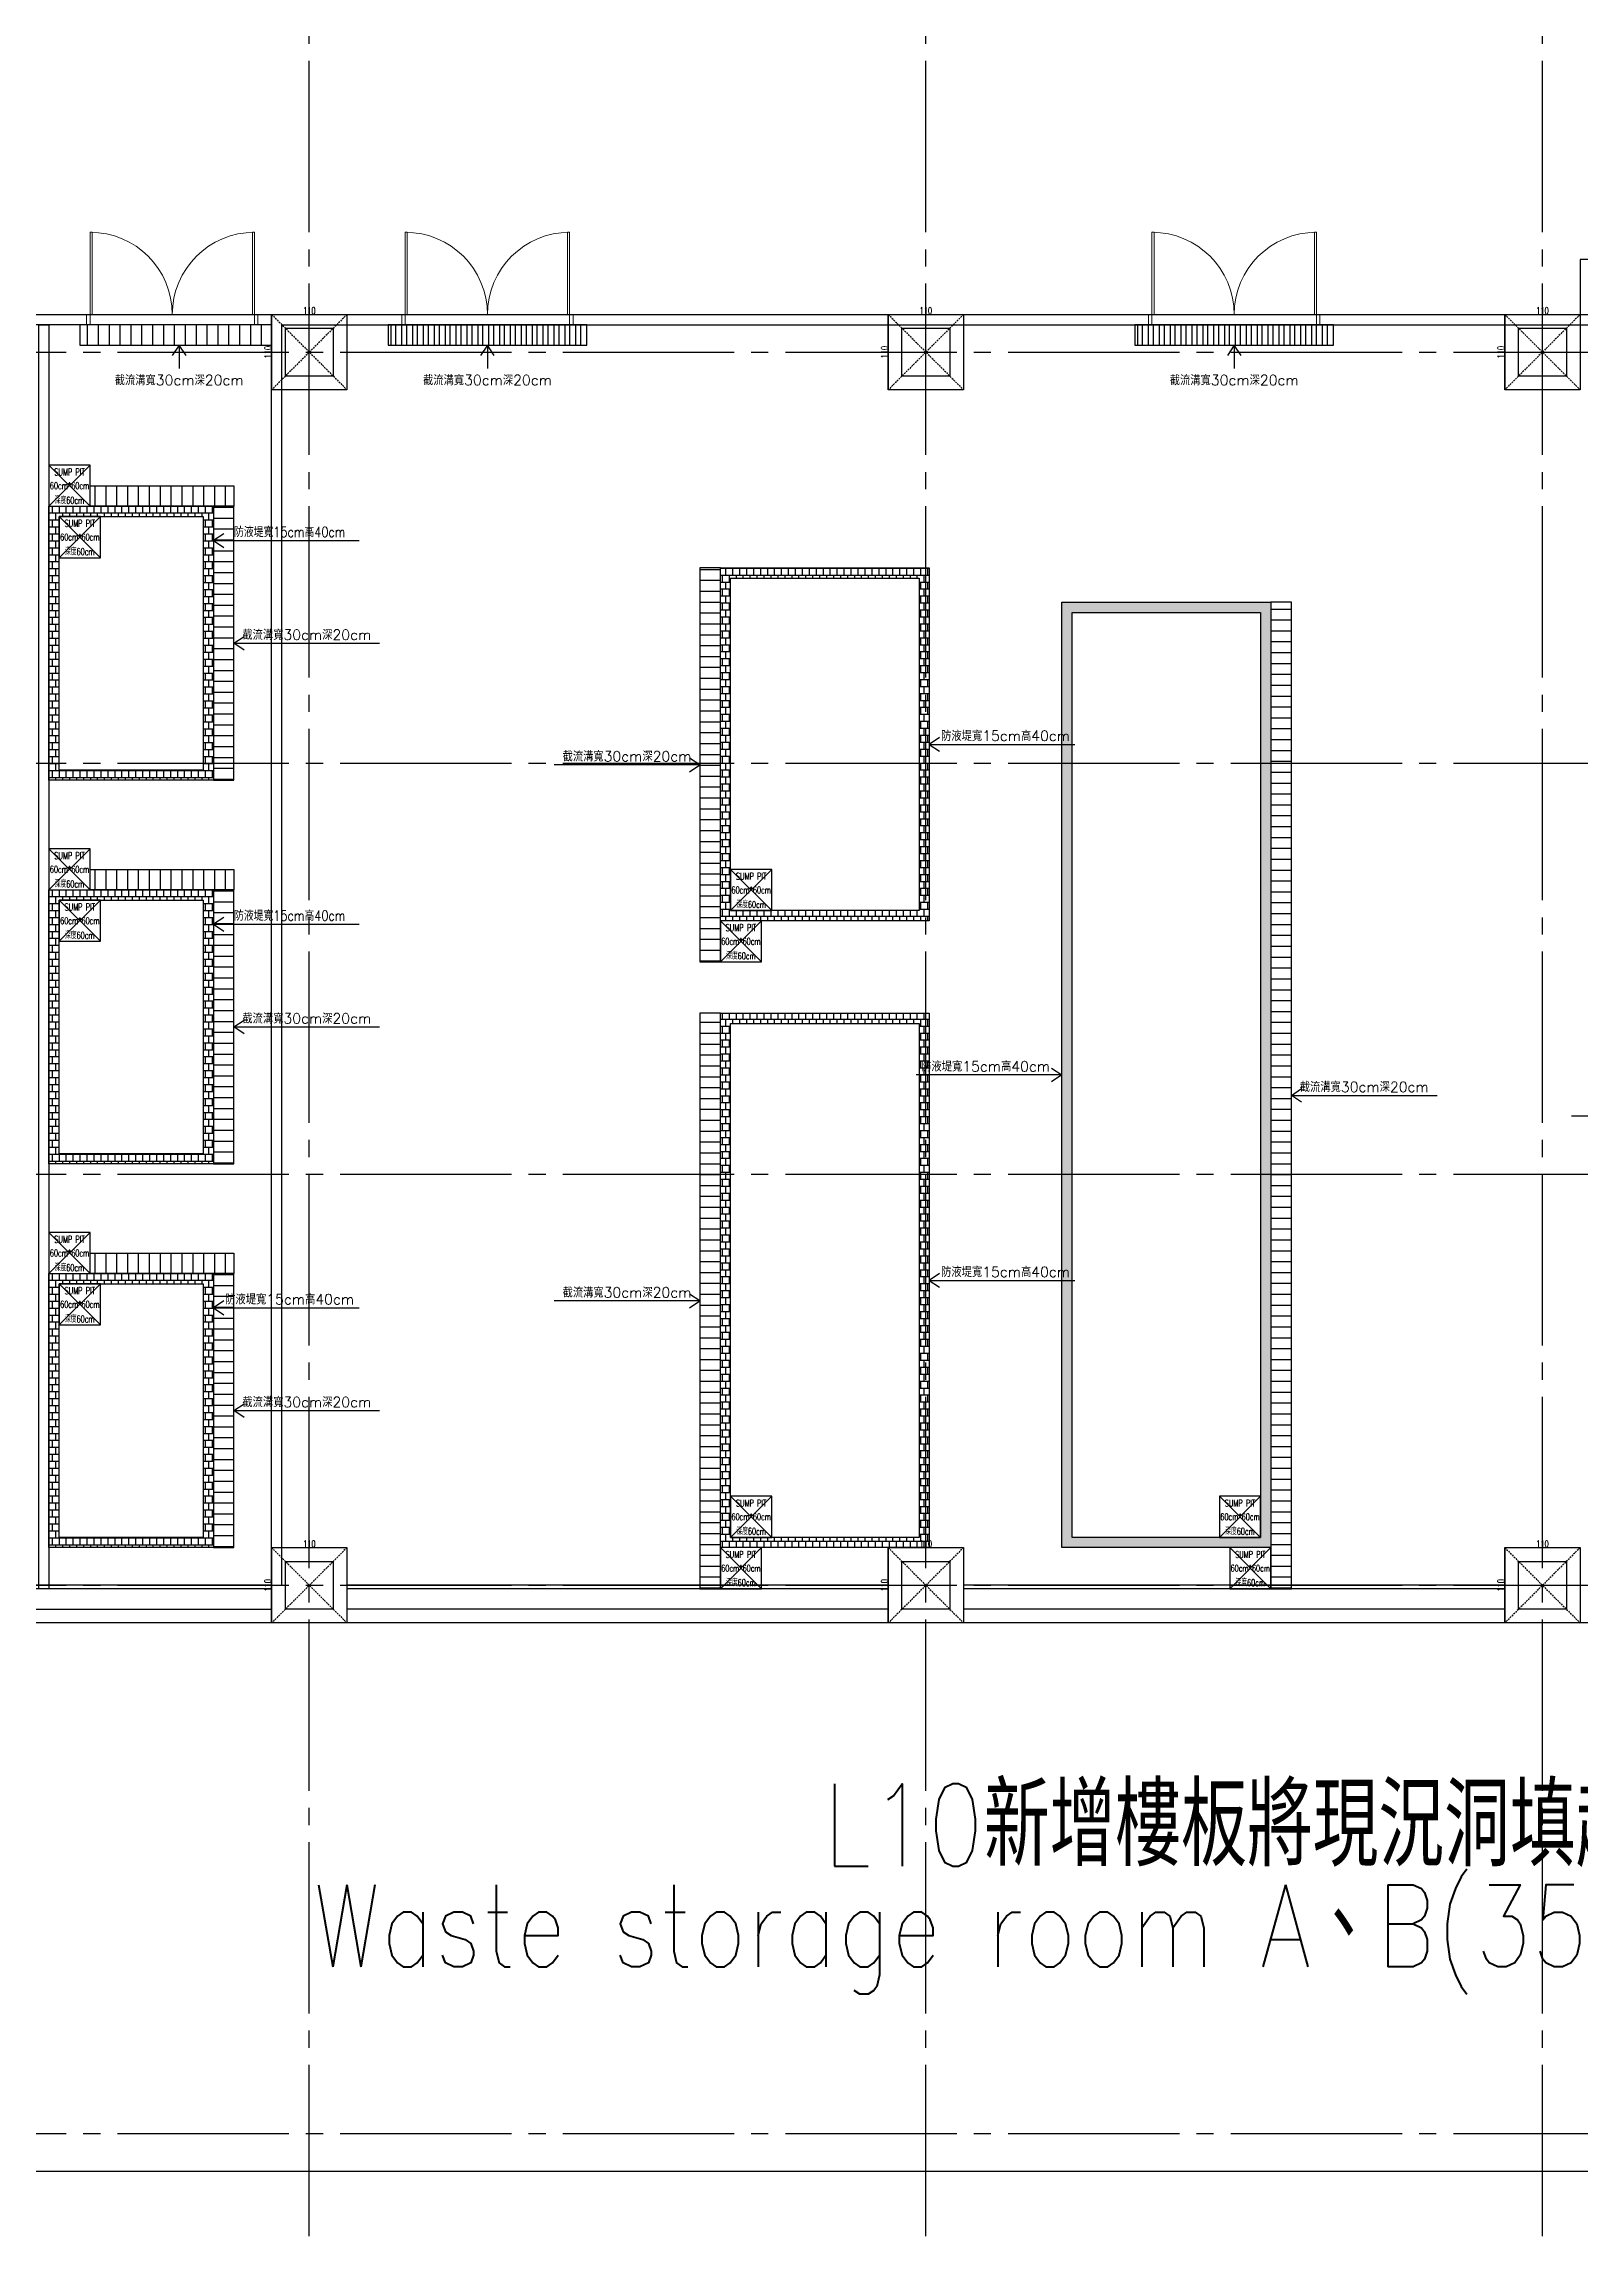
# Model space of a CAD drawing. Header units: millimetres. Extents: x -25195 to 195597, y 6477 to 112111.
# Drawn here: x 9572 to 11815, y 10600 to 13800 of the extents above; entities that cross this region are included whole.
import ezdxf
from ezdxf.enums import TextEntityAlignment as Align

# ---------------------------------------------------------------- set-up
doc = ezdxf.new("R2010")
doc.units = ezdxf.units.MM
doc.header["$LTSCALE"] = 100
doc.linetypes.add('X-N-FAB-L10$0$COL-CEN-LIN', pattern=[3.25, 2.5, -0.25, 0.25, -0.25])
doc.linetypes.add('X-N-FAB-L10$0$HIDDEN', pattern=[0.375, 0.25, -0.125])
for name, color, linetype in [('0-XREF', 7, 'Continuous'), ('X-N-FAB-L10$0$00-Dike', 8, 'Continuous'), ('X-N-FAB-L10$0$00-PANEL', 8, 'Continuous'), ('X-N-FAB-L10$0$00-SUMP PIT', 8, 'Continuous'), ('X-N-FAB-L10$0$00-截流溝', 8, 'Continuous'), ('X-N-FAB-L10$0$00-門', 8, 'Continuous'), ('X-N-FAB-L10$0$08', 8, 'Continuous'), ('X-N-FAB-L10$0$200K新增範圍', 8, 'Continuous'), ('X-N-FAB-L10$0$4', 8, 'Continuous'), ('X-N-FAB-L10$0$A-WALL-IN', 8, 'Continuous'), ('X-N-FAB-L10$0$BEAM', 8, 'Continuous'), ('X-N-FAB-L10$0$BLOCK', 8, 'Continuous'), ('X-N-FAB-L10$0$CCL', 8, 'X-N-FAB-L10$0$COL-CEN-LIN'), ('X-N-FAB-L10$0$COL', 8, 'Continuous'), ('X-N-FAB-L10$0$COL-S', 8, 'Continuous'), ('X-N-FAB-L10$0$DOOR', 8, 'Continuous'), ('X-N-FAB-L10$0$DRAIN', 8, 'Continuous'), ('X-N-FAB-L10$0$TXT', 8, 'Continuous'), ('X-N-FAB-L10$0$TXT-C', 8, 'Continuous'), ('X-N-FAB-L10$0$TXT-CODE', 8, 'Continuous'), ('X-N-FAB-L10$0$WALL-P', 8, 'Continuous'), ('X-N-FAB-L10$0$WALL-RC', 8, 'Continuous')]:
    doc.layers.add(name, color=color, linetype=linetype)
doc.styles.add('X-N-FAB-L10$0$CHINA', font='simplex.shx', dxfattribs={"width": 0.75, "bigfont": 'chineset.shx'})
doc.styles.add('X-N-FAB-L10$0$DIM', font='simplex.shx', dxfattribs={"width": 0.67, "bigfont": 'chineset.shx'})
doc.styles.add('X-N-FAB-L10$0$STANDARD', font='SIMPLEX', dxfattribs={"bigfont": 'BIGFONT'})
doc.dimstyles.new('X-N-FAB-L10$0$JJP_005_defpoint', dxfattribs={"dimtxt": 20, "dimasz": 0.5, "dimexe": 0.5, "dimexo": 0.5, "dimgap": 0.5, "dimtad": 1, "dimdsep": 46, "dimtxsty": 'X-N-FAB-L10$0$DIM', "dimblk": 'X-N-FAB-L10$0$_None', "dimcen": 10, "dimclrd": 256, "dimclre": 256, "dimclrt": 256, "dimadec": 0, "dimazin": 0, "dimtfac": 1, "dimtix": 1, "dimtmove": 2, "dimatfit": 3, "dimldrblk": 'X-N-FAB-L10$0$_None', "dimfxl": 0.5, "dimtolj": 1, "dimtzin": 0, "dimarcsym": 0})

# ---------------------------------------------------------------- blocks, each defined once
blk = doc.blocks.new('*D89')
at = {"layer": 'DefPoints', "lineweight": -2, "transparency": 16777216}
blk.add_line((0, 0), (110, 0), dxfattribs=at)
at = {"layer": 'DefPoints', "color": 0, "transparency": 16777216}
for p in [(0, 0), (110, 0), (110, 0)]:
    blk.add_point(p, dxfattribs=at)
at = {"layer": 'DefPoints', "transparency": 16777216, "insert": (55, 5.5), "char_height": 10, "attachment_point": 5, "style": 'X-N-FAB-L10$0$DIM'}
blk.add_mtext('\\A1;110', dxfattribs=at)
blk = doc.blocks.new('X-N-FAB-L10$0$_None')
blk = doc.blocks.new('*D90')
at = {"layer": 'DefPoints', "lineweight": -2, "transparency": 16777216}
blk.add_line((0, 0), (0, -110), dxfattribs=at)
at = {"layer": 'DefPoints', "color": 0, "transparency": 16777216}
for p in [(0, 0), (0, -110), (0, -110)]:
    blk.add_point(p, dxfattribs=at)
at = {"layer": 'DefPoints', "transparency": 16777216, "insert": (-5.5, -55), "char_height": 10, "attachment_point": 5, "rotation": 90, "style": 'X-N-FAB-L10$0$DIM'}
blk.add_mtext('\\A1;110', dxfattribs=at)
blk = doc.blocks.new('X-N-FAB-L10$0$A$C5b9bb6f0')
at = {"layer": 'X-N-FAB-L10$0$WALL-P'}
for p, q in [((12574.1, 2714), (11784.1, 2714)), ((12574.1, 2709), (11784.1, 2709)), ((13474.1, 2714), (12684.1, 2714)), ((13474.1, 2709), (12684.1, 2709)), ((14374.1, 2714), (13584.1, 2714)), ((14374.1, 2709), (13584.1, 2709))]:
    blk.add_line(p, q, dxfattribs=at)
at = {"layer": 'X-N-FAB-L10$0$WALL-RC'}
for p, q in [((16284.1, 2659), (11449.1, 2659)), ((11784.1, 2679), (12574.1, 2679)), ((13474.1, 2679), (12684.1, 2679)), ((14374.1, 2679), (13584.1, 2679))]:
    blk.add_line(p, q, dxfattribs=at)
blk = doc.blocks.new('X-N-FAB-L10$0$A$Cf42b12f3')
at = {"layer": 'X-N-FAB-L10$0$DOOR', "lineweight": 0}
for p, q in [((0, 120), (0, 135)), ((0, 135), (5, 135)), ((5, 135), (5, 120)), ((250, 135), (245, 135)), ((245, 135), (245, 120)), ((250, 120), (250, 135)), ((5, 120), (0, 120)), ((5, 0), (5, 120)), ((5, 120), (8, 120)), ((8, 120), (8, 0)), ((242, 120), (242, 0)), ((245, 120), (242, 120)), ((245, 0), (245, 120)), ((245, 120), (250, 120)), ((8, 0), (5, 0)), ((242, 0), (245, 0))]:
    blk.add_line(p, q, dxfattribs=at)
for centre, start, end in [((5, 120), 270, 0), ((245, 120), 180, 270)]:
    blk.add_arc(centre, 120, start, end, dxfattribs=at)
blk = doc.blocks.new('X-N-FAB-L10$0$SUMP PIT')
at = {"layer": 'X-N-FAB-L10$0$08'}
for p, q in [((-30, 30), (30, -30)), ((-30, -30), (30, 30))]:
    blk.add_line(p, q, dxfattribs=at)
blk.add_lwpolyline([(-30, -30), (30, -30), (30, 30), (-30, 30)], close=True, dxfattribs=at)
at = {"layer": 'X-N-FAB-L10$0$TXT-C', "style": 'X-N-FAB-L10$0$STANDARD', "width": 0.6}
for s, p in [('60cm*60cm', (0, 0)), ('SUMP PIT', (0, 20)), ('深度60cm', (0, -20))]:
    blk.add_text(s, height=10, dxfattribs=at).set_placement(p, align=Align.MIDDLE)
blk = doc.blocks.new('X-N-FAB-L10$0$A$C1988aaf9')
at = {"layer": 'X-N-FAB-L10$0$00-Dike'}
h = blk.add_hatch(dxfattribs=at)
h.set_pattern_fill('AR-B88', color=256, scale=0.05)
h.set_pattern_definition([(0, (-3430, -10476.2), (0, 10.16), []), (90, (-3430, -10476.2), (-5.08, 10.16), [10.16, -10.16])])
h.paths.add_polyline_path([(5920, 1575), (6160, 1575), (6160, 1175), (5920, 1175)])
h.paths.add_polyline_path([(5935, 1560), (6145, 1560), (6145, 1190), (5935, 1190)], flags=16)
h = blk.add_hatch(dxfattribs=at)
h.set_pattern_fill('AR-B88', color=256, scale=0.05)
h.set_pattern_definition([(0, (-3280, -11237.5), (0, 10.16), []), (90, (-3280, -11237.5), (-5.08, 10.16), [10.16, -10.16])])
h.paths.add_polyline_path([(6900, 1485), (7205, 1485), (7205, 970), (6900, 970)])
h.paths.add_polyline_path([(6915, 1470), (7190, 1470), (7190, 985), (6915, 985)], flags=16)
h = blk.add_hatch(dxfattribs=at)
h.set_pattern_fill('AR-B88', color=256, scale=0.05)
h.set_pattern_definition([(0, (-5256.534, -11530), (0, 10.16), []), (90, (-5256.534, -11530), (-5.08, 10.16), [10.16, -10.16])])
h.paths.add_polyline_path([(7398.5, 1435), (7703.5, 1435), (7703.5, 55), (7398.5, 55)])
h.paths.add_polyline_path([(7413.5, 1420), (7688.5, 1420), (7688.5, 70), (7413.5, 70)], flags=16)
h = blk.add_hatch(dxfattribs=at)
h.set_pattern_fill('AR-B88', color=256, scale=0.05)
h.set_pattern_definition([(0, (-3430, -11036.2), (0, 10.16), []), (90, (-3430, -11036.2), (-5.08, 10.16), [10.16, -10.16])])
h.paths.add_polyline_path([(5920, 1015), (6160, 1015), (6160, 615), (5920, 615)])
h.paths.add_polyline_path([(5935, 1000), (6145, 1000), (6145, 630), (5935, 630)], flags=16)
h = blk.add_hatch(dxfattribs=at)
h.set_pattern_fill('AR-B88', color=256, scale=0.05)
h.set_pattern_definition([(0, (-3280, -12322.5), (0, 10.16), []), (90, (-3280, -12322.5), (-5.08, 10.16), [10.16, -10.16])])
h.paths.add_polyline_path([(6900, 835), (7205, 835), (7205, 55), (6900, 55)])
h.paths.add_polyline_path([(6915, 820), (7190, 820), (7190, 70), (6915, 70)], flags=16)
h = blk.add_hatch(dxfattribs=at)
h.set_pattern_fill('AR-B88', color=256, scale=0.05)
h.set_pattern_definition([(0, (-3430, -11596.2), (0, 10.16), []), (90, (-3430, -11596.2), (-5.08, 10.16), [10.16, -10.16])])
h.paths.add_polyline_path([(5920, 455), (6160, 455), (6160, 55), (5920, 55)])
h.paths.add_polyline_path([(5935, 440), (6145, 440), (6145, 70), (5935, 70)], flags=16)
at = {"layer": 'X-N-FAB-L10$0$00-截流溝'}
h = blk.add_hatch(dxfattribs=at)
h.set_pattern_fill('ANSI31', color=256, scale=5, angle=45)
h.set_pattern_definition([(90, (-8667.5, -11015), (-15.875, 3e-15), [])])
h.paths.add_polyline_path([(5965, 1810), (6245, 1810), (6245, 1840), (5965, 1840)])
h = blk.add_hatch(dxfattribs=at)
h.set_pattern_fill('ANSI31', color=256, scale=5, angle=45)
h.set_pattern_definition([(90, (-8217.5, -11015), (-15.875, 3e-15), [])])
h.paths.add_polyline_path([(6415, 1810), (6705, 1810), (6705, 1840), (6415, 1840)])
h = blk.add_hatch(dxfattribs=at)
h.set_pattern_fill('ANSI31', color=256, scale=5, angle=45)
h.set_pattern_definition([(90, (-7127.5, -11015), (-15.875, 3e-15), [])])
h.paths.add_polyline_path([(7505, 1810), (7795, 1810), (7795, 1840), (7505, 1840)])
h = blk.add_hatch(dxfattribs=at)
h.set_pattern_fill('ANSI31', color=256, scale=5, angle=45)
h.set_pattern_definition([(90, (-9672.5, -11250), (-15.875, 3e-15), [])])
h.paths.add_polyline_path([(6190, 1575), (5980, 1575), (5980, 1605), (6190, 1605)])
h = blk.add_hatch(dxfattribs=at)
h.set_pattern_fill('ANSI31', color=256, scale=5, angle=-45)
h.set_pattern_definition([(360, (-6665, 14679.39), (6e-15, 15.875), [])])
h.paths.add_polyline_path([(6160, 1575), (6160, 1175), (6190, 1175), (6190, 1575)])
h = blk.add_hatch(dxfattribs=at)
h.set_pattern_fill('ANSI31', color=256, scale=5, angle=-45)
h.set_pattern_definition([(360, (-5955, 14921.923), (6e-15, 15.875), [])])
h.paths.add_polyline_path([(6870, 1485), (6870, 910), (6900, 910), (6900, 1485)])
h = blk.add_hatch(dxfattribs=at)
h.set_pattern_fill('ANSI31', color=256, scale=5, angle=-45)
h.set_pattern_definition([(360, (-5121.534, 14006.923), (6e-15, 15.875), [])])
h.paths.add_polyline_path([(7703.5, 1435), (7703.5, -5), (7733.5, -5), (7733.5, 1435)])
h = blk.add_hatch(dxfattribs=at)
h.set_pattern_fill('ANSI31', color=256, scale=5, angle=45)
h.set_pattern_definition([(90, (-9672.5, -11810), (-15.875, 3e-15), [])])
h.paths.add_polyline_path([(6190, 1015), (5980, 1015), (5980, 1045), (6190, 1045)])
h = blk.add_hatch(dxfattribs=at)
h.set_pattern_fill('ANSI31', color=256, scale=5, angle=-45)
h.set_pattern_definition([(360, (-6665, 14119.39), (6e-15, 15.875), [])])
h.paths.add_polyline_path([(6160, 1015), (6160, 615), (6190, 615), (6190, 1015)])
h = blk.add_hatch(dxfattribs=at)
h.set_pattern_fill('ANSI31', color=256, scale=5, angle=-45)
h.set_pattern_definition([(360, (-5955, 14006.923), (6e-15, 15.875), [])])
h.paths.add_polyline_path([(6870, 835), (6870, -5), (6900, -5), (6900, 835)])
h = blk.add_hatch(dxfattribs=at)
h.set_pattern_fill('ANSI31', color=256, scale=5, angle=45)
h.set_pattern_definition([(90, (-9672.5, -12370), (-15.875, 3e-15), [])])
h.paths.add_polyline_path([(6190, 455), (5980, 455), (5980, 485), (6190, 485)])
h = blk.add_hatch(dxfattribs=at)
h.set_pattern_fill('ANSI31', color=256, scale=5, angle=-45)
h.set_pattern_definition([(360, (-6665, 13559.39), (6e-15, 15.875), [])])
h.paths.add_polyline_path([(6160, 455), (6160, 55), (6190, 55), (6190, 455)])
at = {"layer": 'X-N-FAB-L10$0$00-Dike'}
for points in [[(5920, 1575), (6160, 1575), (6160, 1175), (5920, 1175)], [(5935, 1560), (6145, 1560), (6145, 1190), (5935, 1190)], [(6900, 1485), (7205, 1485), (7205, 970), (6900, 970)], [(6915, 1470), (7190, 1470), (7190, 985), (6915, 985)], [(7398.5, 1435), (7703.5, 1435), (7703.5, 55), (7398.5, 55)], [(7413.5, 1420), (7688.5, 1420), (7688.5, 70), (7413.5, 70)], [(5920, 1015), (6160, 1015), (6160, 615), (5920, 615)], [(5935, 1000), (6145, 1000), (6145, 630), (5935, 630)], [(6900, 835), (7205, 835), (7205, 55), (6900, 55)], [(6915, 820), (7190, 820), (7190, 70), (6915, 70)], [(5920, 455), (6160, 455), (6160, 55), (5920, 55)], [(5935, 440), (6145, 440), (6145, 70), (5935, 70)]]:
    blk.add_lwpolyline(points, close=True, dxfattribs=at)
for points in [[(6175, 1535), (6160, 1525), (6175, 1515)], [(6160, 1525), (6372.6, 1525)], [(7220, 1237.5), (7205, 1227.5), (7220, 1217.5)], [(6175, 975), (6160, 965), (6175, 955)], [(6160, 965), (6372.6, 965)], [(7383.5, 755), (7398.5, 745), (7383.5, 735)], [(7220, 455), (7205, 445), (7220, 435)]]:
    blk.add_lwpolyline(points, dxfattribs=at)
at = {"layer": 'X-N-FAB-L10$0$00-PANEL'}
blk.add_lwpolyline([(8155, 1855), (8275, 1855), (8275, 1935), (8155, 1935)], close=True, dxfattribs=at)
at = {"layer": 'X-N-FAB-L10$0$00-截流溝'}
for points in [[(5965, 1810), (6245, 1810), (6245, 1840), (5965, 1840)], [(6415, 1810), (6705, 1810), (6705, 1840), (6415, 1840)], [(7505, 1810), (7795, 1810), (7795, 1840), (7505, 1840)], [(6190, 1575), (5980, 1575), (5980, 1605), (6190, 1605)], [(6160, 1575), (6160, 1175), (6190, 1175), (6190, 1575)], [(6870, 1485), (6870, 910), (6900, 910), (6900, 1485)], [(7703.5, 1435), (7703.5, -5), (7733.5, -5), (7733.5, 1435)], [(6190, 1015), (5980, 1015), (5980, 1045), (6190, 1045)], [(6160, 1015), (6160, 615), (6190, 615), (6190, 1015)], [(6870, 835), (6870, -5), (6900, -5), (6900, 835)], [(6190, 455), (5980, 455), (5980, 485), (6190, 485)], [(6160, 455), (6160, 55), (6190, 55), (6190, 455)]]:
    blk.add_lwpolyline(points, close=True, dxfattribs=at)
for points in [[(6120, 1795), (6110, 1810), (6100, 1795)], [(6110, 1810), (6110, 1776.2)], [(6570, 1795), (6560, 1810), (6550, 1795)], [(6560, 1810), (6560, 1776.2)], [(7660, 1795), (7650, 1810), (7640, 1795)], [(7650, 1810), (7650, 1776.2)]]:
    blk.add_lwpolyline(points, dxfattribs=at)
at = {"layer": 'X-N-FAB-L10$0$00-門', "lineweight": 0}
for p, q in [((5985, 1840), (5990, 1840)), ((6235, 1840), (6230, 1840)), ((6435, 1840), (6440, 1840)), ((6685, 1840), (6680, 1840))]:
    blk.add_line(p, q, dxfattribs=at)
at = {"layer": 'X-N-FAB-L10$0$A-WALL-IN'}
blk.add_lwpolyline([(5905, 1840), (5920, 1840), (5920, -5), (5905, -5)], close=True, dxfattribs=at)
at = {"layer": 'X-N-FAB-L10$0$TXT'}
for points in [[(6205, 1365), (6190, 1375), (6205, 1385)], [(6190, 1375), (6402.6, 1375)], [(7205, 1227.5), (7417.6, 1227.5)], [(6870, 1197.5), (6657.4, 1197.5)], [(6855, 1187.5), (6870, 1197.5), (6855, 1207.5)], [(6205, 805), (6190, 815), (6205, 825)], [(6190, 815), (6402.6, 815)], [(7398.5, 745), (7185.9, 745)], [(7748.5, 705), (7733.5, 715), (7748.5, 725)], [(7733.5, 715), (7946.1, 715)], [(8355, 685), (8142.4, 685)], [(6855, 405), (6870, 415), (6855, 425)], [(7205, 445), (7417.6, 445)], [(6175, 415), (6160, 405), (6175, 395)], [(6160, 405), (6372.6, 405)], [(6870, 415), (6657.4, 415)], [(6205, 245), (6190, 255), (6205, 265)], [(6190, 255), (6402.6, 255)]]:
    blk.add_lwpolyline(points, dxfattribs=at)
at = {"layer": 'X-N-FAB-L10$0$00-SUMP PIT'}
for p in [(5950, 1605), (5965, 1530), (5950, 1045), (6945, 1015), (5965, 970), (6930, 940), (5950, 485), (5965, 410), (6945, 100), (7658.5, 100), (6930, 25), (7673.5, 25)]:
    blk.add_blockref('X-N-FAB-L10$0$SUMP PIT', p, dxfattribs=at)
at = {"layer": 'X-N-FAB-L10$0$00-Dike', "style": 'X-N-FAB-L10$0$STANDARD', "width": 0.8}
for p in [(6271.3, 1530), (6271.3, 970)]:
    blk.add_text('防液堤寬15cm高40cm', height=15, dxfattribs=at).set_placement(p, align=Align.CENTER)
at = {"layer": 'X-N-FAB-L10$0$TXT', "style": 'X-N-FAB-L10$0$CHINA'}
for p in [(6110, 1760), (6560, 1760), (7650, 1760)]:
    blk.add_text('截流溝寬30cm深20cm', height=15, dxfattribs=at).set_placement(p, align=Align.MIDDLE)
for s, p in [('截流溝寬30cm深20cm', (6296.3, 1380)), ('防液堤寬15cm高40cm', (7316.3, 1232.5)), ('截流溝寬30cm深20cm', (6763.7, 1202.5)), ('截流溝寬30cm深20cm', (6296.3, 820)), ('防液堤寬15cm高40cm', (7287.2, 750)), ('截流溝寬30cm深20cm', (7839.8, 720)), ('防液堤寬15cm高40cm', (7316.3, 450)), ('防液堤寬15cm高40cm', (6271.3, 410)), ('截流溝寬30cm深20cm', (6763.7, 420)), ('截流溝寬30cm深20cm', (6296.3, 260))]:
    blk.add_text(s, height=15, dxfattribs=at).set_placement(p, align=Align.CENTER)
blk = doc.blocks.new('X-N-FAB-L10$0$A$C969652c4')
at = {"layer": 'X-N-FAB-L10$0$08'}
h = blk.add_hatch(dxfattribs=at)
h.set_pattern_fill('ANSI31', color=256, scale=5, angle=45)
h.set_pattern_definition([(90, (-6462.5, -10840), (-15.875, 3e-15), [])])
h.paths.add_polyline_path([(8170, 1985), (8460, 1985), (8460, 2015), (8170, 2015)])
h = blk.add_hatch(dxfattribs=at)
h.set_pattern_fill('ANSI31', color=256, scale=5, angle=45)
h.set_pattern_definition([(90, (-5372.5, -10840), (-15.875, 3e-15), [])])
h.paths.add_polyline_path([(9260, 1985), (9550, 1985), (9550, 2015), (9260, 2015)])
at = {"layer": 'X-N-FAB-L10$0$A-WALL-IN'}
for points in [[(6840, 211), (6840, 2030), (10440, 2030)], [(8000, 170), (8000, 2015), (6855, 2015), (6855, 170)], [(8015, 175), (8015, 2015), (10145, 2015), (10145, 175)], [(8015, 175), (8015, 2015), (10145, 2015), (10145, 175)]]:
    blk.add_lwpolyline(points, dxfattribs=at)
at = {"layer": 'X-N-FAB-L10$0$DRAIN'}
for points in [[(8170, 1985), (8460, 1985), (8460, 2015), (8170, 2015)], [(9260, 1985), (9550, 1985), (9550, 2015), (9260, 2015)]]:
    blk.add_lwpolyline(points, close=True, dxfattribs=at)
at = {"layer": 'X-N-FAB-L10$0$200K新增範圍'}
blk.add_blockref('X-N-FAB-L10$0$A$C1988aaf9', (1755, 175), dxfattribs=at)
at = {"layer": 'X-N-FAB-L10$0$200K新增範圍', "xscale": -1, "rotation": 180}
for p in [(7730, 2150), (8190, 2150), (9280, 2150)]:
    blk.add_blockref('X-N-FAB-L10$0$A$Cf42b12f3', p, dxfattribs=at)
blk = doc.blocks.new('*U88')
at = {"layer": 'DefPoints', "linetype": 'X-N-FAB-L10$0$HIDDEN', "ltscale": 0.1}
for p, q in [((110, 0), (0, -110)), ((0, 0), (110, -110))]:
    blk.add_line(p, q, dxfattribs=at)
at = {"layer": 'X-N-FAB-L10$0$COL', "ltscale": 0.1}
blk.add_lwpolyline([(0, 0), (110, 0), (110, -110), (0, -110)], close=True, dxfattribs=at)
at = {"layer": 'DefPoints'}
dim = blk.add_linear_dim(base=(0, -110), p1=(0, 0), p2=(0, -110), angle=90, dimstyle='X-N-FAB-L10$0$JJP_005_defpoint', override={"dimtxt": 10}, dxfattribs=at)
dim.commit()
dim.dimension.update_dxf_attribs({"geometry": '*D90', "text_midpoint": (-5.5, -55)})
dim = blk.add_linear_dim(base=(110, 0), p1=(0, 0), p2=(110, 0), dimstyle='X-N-FAB-L10$0$JJP_005_defpoint', override={"dimtxt": 10}, dxfattribs=at)
dim.commit()
dim.dimension.update_dxf_attribs({"geometry": '*D89', "text_midpoint": (55, 5.5)})
blk = doc.blocks.new('X-N-FAB-L10$0$A$C467ba2ca')
at = {"layer": 'X-N-FAB-L10$0$CCL'}
for p, q in [((-17050, 0), (-17050, 9160)), ((-17050, 0), (-17050, 9160)), ((-16150, 0), (-16150, 9160)), ((-15250, 0), (-15250, 9160)), ((-27730, 2750), (360, 2750)), ((-27730, 2150), (360, 2150)), ((-27730, 1550), (360, 1550)), ((-27730, 950), (360, 950)), ((-27730, 150), (360, 150))]:
    blk.add_line(p, q, dxfattribs=at)
at = {"layer": 'X-N-FAB-L10$0$COL-S'}
for points in [[(-17085, 2785), (-17015, 2785), (-17015, 2715), (-17085, 2715)], [(-16185, 2785), (-16115, 2785), (-16115, 2715), (-16185, 2715)], [(-15285, 2785), (-15215, 2785), (-15215, 2715), (-15285, 2715)], [(-17085, 985), (-17015, 985), (-17015, 915), (-17085, 915)], [(-16185, 985), (-16115, 985), (-16115, 915), (-16185, 915)], [(-15285, 985), (-15215, 985), (-15215, 915), (-15285, 915)]]:
    blk.add_lwpolyline(points, close=True, dxfattribs=at)
at = {"layer": 'X-N-FAB-L10$0$BEAM'}
for p in [(-17105, 2805), (-16205, 2805), (-15305, 2805), (-17105, 1005), (-16205, 1005), (-15305, 1005)]:
    blk.add_blockref('*U88', p, dxfattribs=at)
blk = doc.blocks.new('X-N-FAB-L10')
at = {"layer": 'X-N-FAB-L10$0$4'}
blk.add_lwpolyline([(9005, 10695), (13435, 10695), (13435, 11495), (9005, 11495)], close=True, dxfattribs=at)
at = {"layer": 'X-N-FAB-L10$0$COL-S'}
for points in [[(9925, 11585), (9995, 11585), (9995, 11515), (9925, 11515)], [(10825, 11585), (10895, 11585), (10895, 11515), (10825, 11515)], [(11725, 11585), (11795, 11585), (11795, 11515), (11725, 11515)]]:
    blk.add_lwpolyline(points, close=True, dxfattribs=at)
for name, p in [('X-N-FAB-L10$0$A$C5b9bb6f0', (-2669.1, 8836)), ('X-N-FAB-L10$0$A$C969652c4', (1905, 11375))]:
    blk.add_blockref(name, p)
at = {"layer": 'X-N-FAB-L10$0$BEAM'}
for p in [(9905, 11605), (10805, 11605), (11705, 11605)]:
    blk.add_blockref('*U88', p, dxfattribs=at)
at = {"layer": 'X-N-FAB-L10$0$BLOCK'}
blk.add_blockref('X-N-FAB-L10$0$A$C467ba2ca', (27010, 10600), dxfattribs=at)
at = {"layer": 'X-N-FAB-L10$0$TXT-CODE', "style": 'X-N-FAB-L10$0$CHINA', "width": 0.8}
for s, p in [('L10新增樓板將現況洞填起', (11307.3, 11200)), ('Waste storage room A、B(350㎡)+法定停車格', (11307.3, 11053))]:
    blk.add_text(s, height=120, dxfattribs=at).set_placement(p, align=Align.MIDDLE_CENTER)

msp = doc.modelspace()

# ---------------------------------------------------------------- block references
at = {"layer": '0-XREF'}
msp.add_blockref('X-N-FAB-L10', (0, 0), dxfattribs=at)

doc.saveas('drawing.dxf')
